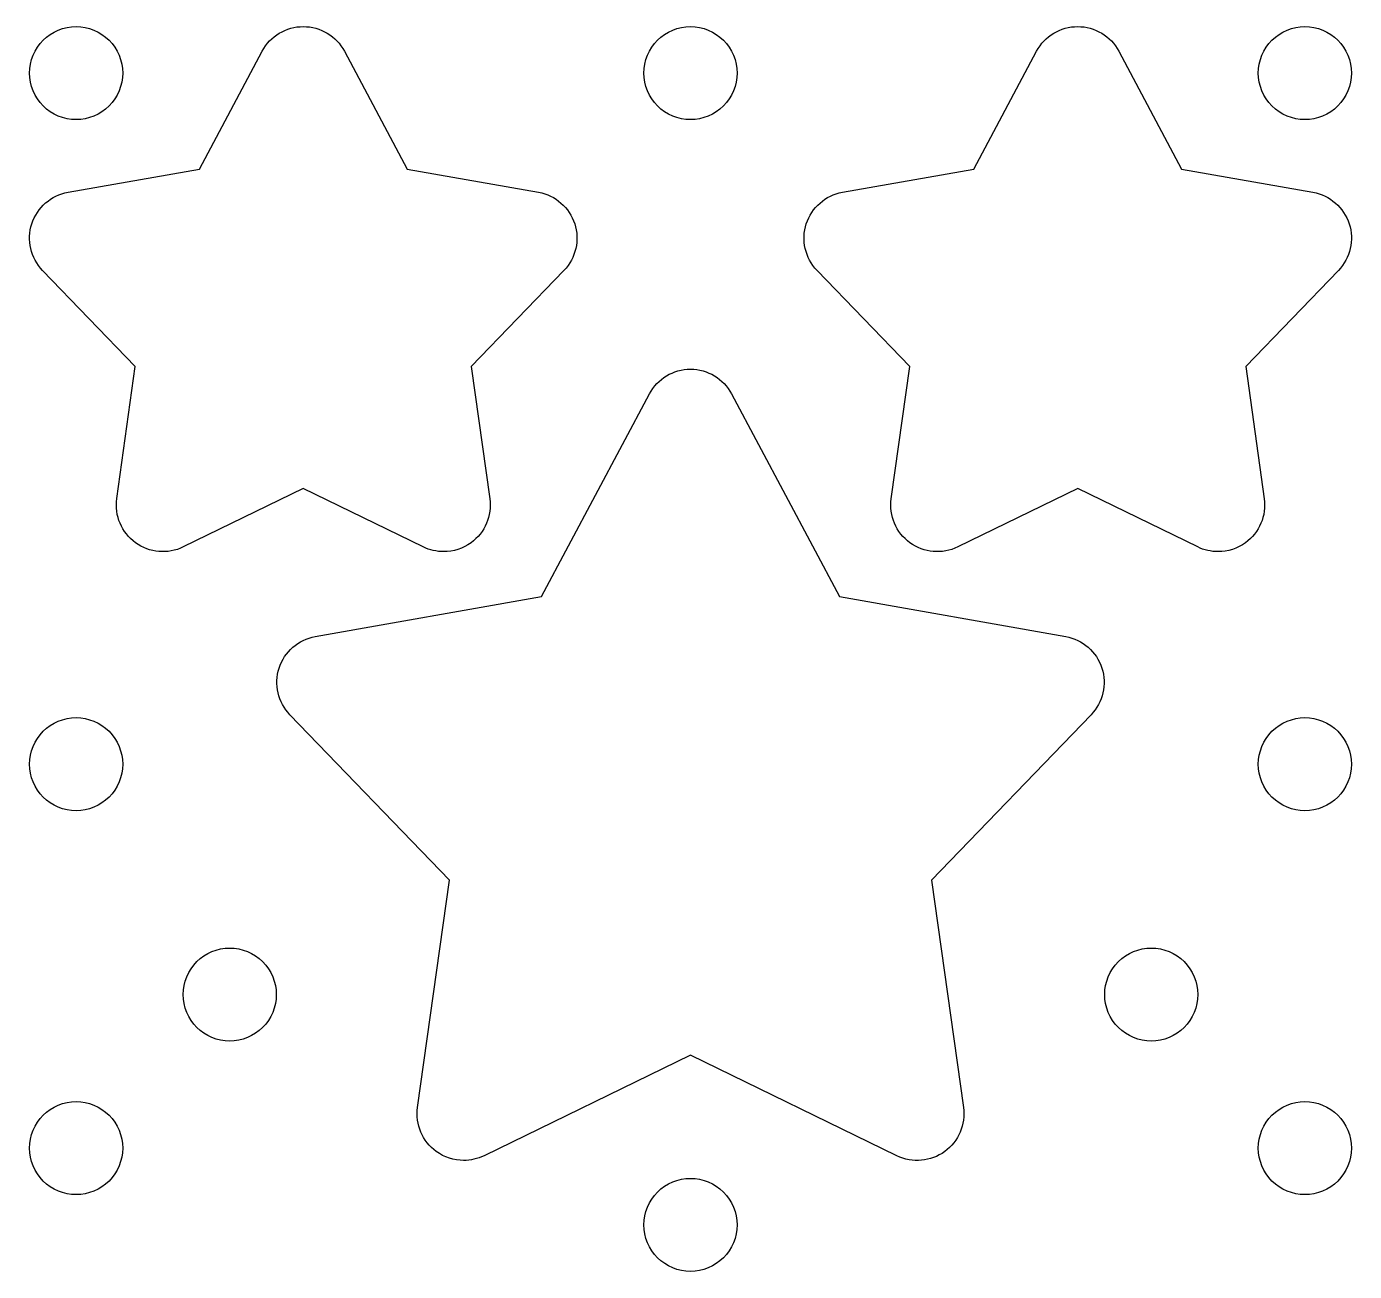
# Model space of a CAD drawing. Header units: centimetres. Extents: x -10.8 to 10.8, y -10.2 to 10.2.
import ezdxf

# ---------------------------------------------------------------- set-up
doc = ezdxf.new("R2010")
doc.units = ezdxf.units.CM
doc.header["$MEASUREMENT"] = 0
doc.layers.add('Layer 1', color=7, linetype='Continuous')

msp = doc.modelspace()

# ---------------------------------------------------------------- linework, layer by layer
at = {"layer": 'Layer 1'}
for points, knots in [([(-6.32442, 2.62126), (-6.32442, 2.62126), (-4.36431, 1.66687), (-4.36431, 1.66687), (-4.36431, 1.66687), (-4.25869, 1.61548), (-4.14492, 1.59018), (-4.03159, 1.59018), (-4.03159, 1.59018), (-3.87384, 1.59018), (-3.71697, 1.63925), (-3.58467, 1.73542), (-3.58467, 1.73542), (-3.35743, 1.90051), (-3.23974, 2.17754), (-3.27863, 2.45567), (-3.27863, 2.45567), (-3.27863, 2.45567), (-3.58053, 4.61489), (-3.58053, 4.61489), (-3.58053, 4.61489), (-3.58053, 4.61489), (-2.06719, 6.1842), (-2.06719, 6.1842), (-2.06719, 6.1842), (-1.87215, 6.38643), (-1.80462, 6.67968), (-1.89142, 6.94676), (-1.89142, 6.94676), (-1.97829, 7.21391), (-2.20531, 7.41149), (-2.48191, 7.46041), (-2.48191, 7.46041), (-2.48191, 7.46041), (-4.62862, 7.84045), (-4.62862, 7.84045), (-4.62862, 7.84045), (-4.62862, 7.84045), (-5.65345, 9.76479), (-5.65345, 9.76479), (-5.65345, 9.76479), (-5.78546, 10.01275), (-6.04352, 10.16766), (-6.32441, 10.16766), (-6.32441, 10.16766), (-6.6053, 10.16766), (-6.86329, 10.01275), (-6.99537, 9.76486), (-6.99537, 9.76486), (-6.99537, 9.76486), (-8.02036, 7.84051), (-8.02036, 7.84051), (-8.02036, 7.84051), (-8.02036, 7.84051), (-10.16707, 7.46047), (-10.16707, 7.46047), (-10.16707, 7.46047), (-10.44367, 7.41155), (-10.67069, 7.21397), (-10.75756, 6.94682), (-10.75756, 6.94682), (-10.84436, 6.67974), (-10.77682, 6.3865), (-10.58179, 6.18426), (-10.58179, 6.18426), (-10.58179, 6.18426), (-9.06845, 4.61495), (-9.06845, 4.61495), (-9.06845, 4.61495), (-9.06845, 4.61495), (-9.37035, 2.45573), (-9.37035, 2.45573), (-9.37035, 2.45573), (-9.40924, 2.17753), (-9.29155, 1.90057), (-9.06431, 1.73548), (-9.06431, 1.73548), (-8.83707, 1.57032), (-8.53714, 1.54408), (-8.28474, 1.66693), (-8.28474, 1.66693), (-8.28474, 1.66693), (-6.32442, 2.62126), (-6.32442, 2.62126)], [0, 0, 0, 0, 0.04545455, 0.04545455, 0.04545455, 0.04545455, 0.09090909, 0.09090909, 0.09090909, 0.09090909, 0.13636364, 0.13636364, 0.13636364, 0.13636364, 0.18181818, 0.18181818, 0.18181818, 0.18181818, 0.22727273, 0.22727273, 0.22727273, 0.22727273, 0.27272727, 0.27272727, 0.27272727, 0.27272727, 0.31818182, 0.31818182, 0.31818182, 0.31818182, 0.36363636, 0.36363636, 0.36363636, 0.36363636, 0.40909091, 0.40909091, 0.40909091, 0.40909091, 0.45454545, 0.45454545, 0.45454545, 0.45454545, 0.5, 0.5, 0.5, 0.5, 0.54545455, 0.54545455, 0.54545455, 0.54545455, 0.59090909, 0.59090909, 0.59090909, 0.59090909, 0.63636364, 0.63636364, 0.63636364, 0.63636364, 0.68181818, 0.68181818, 0.68181818, 0.68181818, 0.72727273, 0.72727273, 0.72727273, 0.72727273, 0.77272727, 0.77272727, 0.77272727, 0.77272727, 0.81818182, 0.81818182, 0.81818182, 0.81818182, 0.86363636, 0.86363636, 0.86363636, 0.86363636, 0.90909091, 0.90909091, 0.90909091, 0.90909091, 1, 1, 1, 1]), ([(-10.03477, 8.64727), (-9.83414, 8.64727), (-9.63874, 8.72861), (-9.49735, 8.87008), (-9.49735, 8.87008), (-9.35516, 9.0114), (-9.27454, 9.2076), (-9.27454, 9.4075), (-9.27454, 9.4075), (-9.27454, 9.6074), (-9.35516, 9.80353), (-9.49735, 9.945), (-9.49735, 9.945), (-9.63867, 10.08639), (-9.83407, 10.16773), (-10.03477, 10.16773), (-10.03477, 10.16773), (-10.23468, 10.16773), (-10.4308, 10.08646), (-10.57227, 9.945), (-10.57227, 9.945), (-10.71374, 9.80354), (-10.795, 9.6074), (-10.795, 9.4075), (-10.795, 9.4075), (-10.795, 9.2076), (-10.71373, 9.01147), (-10.57227, 8.87008), (-10.57227, 8.87008), (-10.43088, 8.72868), (-10.23475, 8.64727), (-10.03477, 8.64727)], [0, 0, 0, 0, 0.11111111, 0.11111111, 0.11111111, 0.11111111, 0.22222222, 0.22222222, 0.22222222, 0.22222222, 0.33333333, 0.33333333, 0.33333333, 0.33333333, 0.44444444, 0.44444444, 0.44444444, 0.44444444, 0.55555556, 0.55555556, 0.55555556, 0.55555556, 0.66666667, 0.66666667, 0.66666667, 0.66666667, 0.77777778, 0.77777778, 0.77777778, 0.77777778, 1, 1, 1, 1]), ([(-0.00015, 8.64727), (0.19976, 8.64727), (0.39588, 8.72861), (0.53727, 8.87008), (0.53727, 8.87008), (0.67946, 9.0114), (0.76008, 9.2076), (0.76008, 9.4075), (0.76008, 9.4075), (0.76008, 9.6074), (0.67946, 9.80353), (0.53727, 9.945), (0.53727, 9.945), (0.39595, 10.08639), (0.20055, 10.16773), (-0.00015, 10.16773), (-0.00015, 10.16773), (-0.20006, 10.16773), (-0.39618, 10.08646), (-0.53765, 9.945), (-0.53765, 9.945), (-0.67904, 9.80361), (-0.76038, 9.60741), (-0.76038, 9.4075), (-0.76038, 9.4075), (-0.76038, 9.20759), (-0.67911, 9.01147), (-0.53765, 8.87008), (-0.53765, 8.87008), (-0.39618, 8.72868), (-0.20005, 8.64727), (-0.00015, 8.64727)], [0, 0, 0, 0, 0.11111111, 0.11111111, 0.11111111, 0.11111111, 0.22222222, 0.22222222, 0.22222222, 0.22222222, 0.33333333, 0.33333333, 0.33333333, 0.33333333, 0.44444444, 0.44444444, 0.44444444, 0.44444444, 0.55555556, 0.55555556, 0.55555556, 0.55555556, 0.66666667, 0.66666667, 0.66666667, 0.66666667, 0.77777778, 0.77777778, 0.77777778, 0.77777778, 1, 1, 1, 1]), ([(9.37057, 2.45566), (9.37057, 2.45566), (9.06867, 4.61488), (9.06867, 4.61488), (9.06867, 4.61488), (9.06867, 4.61488), (10.58201, 6.18419), (10.58201, 6.18419), (10.58201, 6.18419), (10.77705, 6.38642), (10.84458, 6.67967), (10.75778, 6.94675), (10.75778, 6.94675), (10.67091, 7.2139), (10.44389, 7.41148), (10.16729, 7.4604), (10.16729, 7.4604), (10.16729, 7.4604), (8.02058, 7.84044), (8.02058, 7.84044), (8.02058, 7.84044), (8.02058, 7.84044), (6.99575, 9.76479), (6.99575, 9.76479), (6.99575, 9.76479), (6.86374, 10.01275), (6.60568, 10.16766), (6.32479, 10.16766), (6.32479, 10.16766), (6.0439, 10.16766), (5.78591, 10.01275), (5.65383, 9.76486), (5.65383, 9.76486), (5.65383, 9.76486), (4.62892, 7.84044), (4.62892, 7.84044), (4.62892, 7.84044), (4.62892, 7.84044), (2.48213, 7.4604), (2.48213, 7.4604), (2.48213, 7.4604), (2.20553, 7.41148), (1.97851, 7.2139), (1.89164, 6.94675), (1.89164, 6.94675), (1.80484, 6.67967), (1.87238, 6.38643), (2.06741, 6.18419), (2.06741, 6.18419), (2.06741, 6.18419), (3.58075, 4.61488), (3.58075, 4.61488), (3.58075, 4.61488), (3.58075, 4.61488), (3.27885, 2.45566), (3.27885, 2.45566), (3.27885, 2.45566), (3.23996, 2.17746), (3.35765, 1.9005), (3.58489, 1.73541), (3.58489, 1.73541), (3.81213, 1.57025), (4.11199, 1.54401), (4.36446, 1.66686), (4.36446, 1.66686), (4.36446, 1.66686), (6.32479, 2.62125), (6.32479, 2.62125), (6.32479, 2.62125), (6.32479, 2.62125), (8.2849, 1.66686), (8.2849, 1.66686), (8.2849, 1.66686), (8.39052, 1.61547), (8.50429, 1.59017), (8.61762, 1.59017), (8.61762, 1.59017), (8.77537, 1.59017), (8.93224, 1.63924), (9.06454, 1.73541), (9.06454, 1.73541), (9.29177, 1.9005), (9.40946, 2.17746), (9.37057, 2.45566)], [0, 0, 0, 0, 0.04545455, 0.04545455, 0.04545455, 0.04545455, 0.09090909, 0.09090909, 0.09090909, 0.09090909, 0.13636364, 0.13636364, 0.13636364, 0.13636364, 0.18181818, 0.18181818, 0.18181818, 0.18181818, 0.22727273, 0.22727273, 0.22727273, 0.22727273, 0.27272727, 0.27272727, 0.27272727, 0.27272727, 0.31818182, 0.31818182, 0.31818182, 0.31818182, 0.36363636, 0.36363636, 0.36363636, 0.36363636, 0.40909091, 0.40909091, 0.40909091, 0.40909091, 0.45454545, 0.45454545, 0.45454545, 0.45454545, 0.5, 0.5, 0.5, 0.5, 0.54545455, 0.54545455, 0.54545455, 0.54545455, 0.59090909, 0.59090909, 0.59090909, 0.59090909, 0.63636364, 0.63636364, 0.63636364, 0.63636364, 0.68181818, 0.68181818, 0.68181818, 0.68181818, 0.72727273, 0.72727273, 0.72727273, 0.72727273, 0.77272727, 0.77272727, 0.77272727, 0.77272727, 0.81818182, 0.81818182, 0.81818182, 0.81818182, 0.86363636, 0.86363636, 0.86363636, 0.86363636, 0.90909091, 0.90909091, 0.90909091, 0.90909091, 1, 1, 1, 1]), ([(10.03455, 8.64727), (10.23518, 8.64727), (10.43058, 8.72861), (10.57197, 8.87008), (10.57197, 8.87008), (10.71416, 9.0114), (10.79478, 9.2076), (10.79478, 9.4075), (10.79478, 9.4075), (10.79478, 9.6074), (10.71416, 9.80353), (10.57197, 9.945), (10.57197, 9.945), (10.43138, 10.08639), (10.23525, 10.16773), (10.03455, 10.16773), (10.03455, 10.16773), (9.83464, 10.16773), (9.63852, 10.08646), (9.49705, 9.945), (9.49705, 9.945), (9.35566, 9.80361), (9.27432, 9.60741), (9.27432, 9.4075), (9.27432, 9.4075), (9.27432, 9.20759), (9.35559, 9.01147), (9.49705, 8.87008), (9.49705, 8.87008), (9.63852, 8.72868), (9.83464, 8.64727), (10.03455, 8.64727)], [0, 0, 0, 0, 0.11111111, 0.11111111, 0.11111111, 0.11111111, 0.22222222, 0.22222222, 0.22222222, 0.22222222, 0.33333333, 0.33333333, 0.33333333, 0.33333333, 0.44444444, 0.44444444, 0.44444444, 0.44444444, 0.55555556, 0.55555556, 0.55555556, 0.55555556, 0.66666667, 0.66666667, 0.66666667, 0.66666667, 0.77777778, 0.77777778, 0.77777778, 0.77777778, 1, 1, 1, 1]), ([(6.12843, 0.20267), (6.12843, 0.20267), (2.4345, 0.85655), (2.4345, 0.85655), (2.4345, 0.85655), (2.4345, 0.85655), (0.6711, 4.16767), (0.6711, 4.16767), (0.6711, 4.16767), (0.53902, 4.41563), (0.28103, 4.57054), (0.00014, 4.57054), (0.00014, 4.57054), (-0.28075, 4.57054), (-0.53874, 4.41563), (-0.67082, 4.16767), (-0.67082, 4.16767), (-0.67082, 4.16767), (-2.43422, 0.85655), (-2.43422, 0.85655), (-2.43422, 0.85655), (-2.43422, 0.85655), (-6.12815, 0.20267), (-6.12815, 0.20267), (-6.12815, 0.20267), (-6.40475, 0.15375), (-6.63177, -0.04383), (-6.71864, -0.31098), (-6.71864, -0.31098), (-6.80544, -0.57806), (-6.7379, -0.8713), (-6.54287, -1.07354), (-6.54287, -1.07354), (-6.54287, -1.07354), (-3.93884, -3.77389), (-3.93884, -3.77389), (-3.93884, -3.77389), (-3.93884, -3.77389), (-4.45838, -7.48926), (-4.45838, -7.48926), (-4.45838, -7.48926), (-4.49727, -7.76746), (-4.37958, -8.04442), (-4.15234, -8.20951), (-4.15234, -8.20951), (-4.02004, -8.30568), (-3.86324, -8.35475), (-3.70542, -8.35475), (-3.70542, -8.35475), (-3.59216, -8.35475), (-3.47825, -8.32945), (-3.3727, -8.27806), (-3.3727, -8.27806), (-3.3727, -8.27806), (0.00014, -6.63584), (0.00014, -6.63584), (0.00014, -6.63584), (0.00014, -6.63584), (3.37291, -8.27806), (3.37291, -8.27806), (3.37291, -8.27806), (3.62537, -8.40091), (3.92524, -8.37482), (4.15255, -8.20951), (4.15255, -8.20951), (4.37979, -8.04442), (4.49748, -7.76739), (4.45859, -7.48926), (4.45859, -7.48926), (4.45859, -7.48926), (3.93912, -3.77389), (3.93912, -3.77389), (3.93912, -3.77389), (3.93912, -3.77389), (6.54315, -1.07354), (6.54315, -1.07354), (6.54315, -1.07354), (6.73819, -0.87131), (6.80572, -0.57806), (6.71892, -0.31098), (6.71892, -0.31098), (6.63206, -0.04383), (6.40503, 0.15375), (6.12843, 0.20267)], [0, 0, 0, 0, 0.04545455, 0.04545455, 0.04545455, 0.04545455, 0.09090909, 0.09090909, 0.09090909, 0.09090909, 0.13636364, 0.13636364, 0.13636364, 0.13636364, 0.18181818, 0.18181818, 0.18181818, 0.18181818, 0.22727273, 0.22727273, 0.22727273, 0.22727273, 0.27272727, 0.27272727, 0.27272727, 0.27272727, 0.31818182, 0.31818182, 0.31818182, 0.31818182, 0.36363636, 0.36363636, 0.36363636, 0.36363636, 0.40909091, 0.40909091, 0.40909091, 0.40909091, 0.45454545, 0.45454545, 0.45454545, 0.45454545, 0.5, 0.5, 0.5, 0.5, 0.54545455, 0.54545455, 0.54545455, 0.54545455, 0.59090909, 0.59090909, 0.59090909, 0.59090909, 0.63636364, 0.63636364, 0.63636364, 0.63636364, 0.68181818, 0.68181818, 0.68181818, 0.68181818, 0.72727273, 0.72727273, 0.72727273, 0.72727273, 0.77272727, 0.77272727, 0.77272727, 0.77272727, 0.81818182, 0.81818182, 0.81818182, 0.81818182, 0.86363636, 0.86363636, 0.86363636, 0.86363636, 0.90909091, 0.90909091, 0.90909091, 0.90909091, 1, 1, 1, 1]), ([(-10.03477, -1.1213), (-10.23468, -1.1213), (-10.4308, -1.20257), (-10.57227, -1.34403), (-10.57227, -1.34403), (-10.71373, -1.48542), (-10.795, -1.68155), (-10.795, -1.88153), (-10.795, -1.88153), (-10.795, -2.08144), (-10.71373, -2.27756), (-10.57227, -2.41895), (-10.57227, -2.41895), (-10.43088, -2.56034), (-10.23468, -2.64176), (-10.03477, -2.64176), (-10.03477, -2.64176), (-9.83414, -2.64176), (-9.63874, -2.56042), (-9.49735, -2.41895), (-9.49735, -2.41895), (-9.35516, -2.27763), (-9.27454, -2.08143), (-9.27454, -1.88153), (-9.27454, -1.88153), (-9.27454, -1.68162), (-9.35516, -1.4855), (-9.49735, -1.34403), (-9.49735, -1.34403), (-9.63874, -1.20257), (-9.83414, -1.1213), (-10.03477, -1.1213)], [0, 0, 0, 0, 0.11111111, 0.11111111, 0.11111111, 0.11111111, 0.22222222, 0.22222222, 0.22222222, 0.22222222, 0.33333333, 0.33333333, 0.33333333, 0.33333333, 0.44444444, 0.44444444, 0.44444444, 0.44444444, 0.55555556, 0.55555556, 0.55555556, 0.55555556, 0.66666667, 0.66666667, 0.66666667, 0.66666667, 0.77777778, 0.77777778, 0.77777778, 0.77777778, 1, 1, 1, 1]), ([(10.03455, -1.1213), (9.83464, -1.1213), (9.63852, -1.20257), (9.49705, -1.34403), (9.49705, -1.34403), (9.35566, -1.48542), (9.27432, -1.68162), (9.27432, -1.88153), (9.27432, -1.88153), (9.27432, -2.08144), (9.35559, -2.27756), (9.49705, -2.41895), (9.49705, -2.41895), (9.63844, -2.56034), (9.83464, -2.64176), (10.03455, -2.64176), (10.03455, -2.64176), (10.23446, -2.64176), (10.43058, -2.56042), (10.57197, -2.41895), (10.57197, -2.41895), (10.71416, -2.27763), (10.79478, -2.08143), (10.79478, -1.88153), (10.79478, -1.88153), (10.79478, -1.68162), (10.71416, -1.4855), (10.57197, -1.34403), (10.57197, -1.34403), (10.43059, -1.20257), (10.23446, -1.1213), (10.03455, -1.1213)], [0, 0, 0, 0, 0.11111111, 0.11111111, 0.11111111, 0.11111111, 0.22222222, 0.22222222, 0.22222222, 0.22222222, 0.33333333, 0.33333333, 0.33333333, 0.33333333, 0.44444444, 0.44444444, 0.44444444, 0.44444444, 0.55555556, 0.55555556, 0.55555556, 0.55555556, 0.66666667, 0.66666667, 0.66666667, 0.66666667, 0.77777778, 0.77777778, 0.77777778, 0.77777778, 1, 1, 1, 1]), ([(-7.52611, -4.88428), (-7.72602, -4.88428), (-7.92214, -4.96555), (-8.06361, -5.10701), (-8.06361, -5.10701), (-8.205, -5.2484), (-8.28634, -5.4446), (-8.28634, -5.64451), (-8.28634, -5.64451), (-8.28634, -5.84442), (-8.20507, -6.04054), (-8.06361, -6.18193), (-8.06361, -6.18193), (-7.92222, -6.32332), (-7.72602, -6.40474), (-7.52611, -6.40474), (-7.52611, -6.40474), (-7.3262, -6.40474), (-7.13008, -6.3234), (-6.98869, -6.18193), (-6.98869, -6.18193), (-6.8465, -6.04061), (-6.76588, -5.84441), (-6.76588, -5.64451), (-6.76588, -5.64451), (-6.76588, -5.44461), (-6.8465, -5.24848), (-6.98869, -5.10701), (-6.98869, -5.10701), (-7.13008, -4.96563), (-7.32621, -4.88428), (-7.52611, -4.88428)], [0, 0, 0, 0, 0.11111111, 0.11111111, 0.11111111, 0.11111111, 0.22222222, 0.22222222, 0.22222222, 0.22222222, 0.33333333, 0.33333333, 0.33333333, 0.33333333, 0.44444444, 0.44444444, 0.44444444, 0.44444444, 0.55555556, 0.55555556, 0.55555556, 0.55555556, 0.66666667, 0.66666667, 0.66666667, 0.66666667, 0.77777778, 0.77777778, 0.77777778, 0.77777778, 1, 1, 1, 1]), ([(7.5259, -4.88428), (7.32599, -4.88428), (7.12987, -4.96555), (6.9884, -5.10701), (6.9884, -5.10701), (6.84701, -5.2484), (6.76567, -5.4446), (6.76567, -5.64451), (6.76567, -5.64451), (6.76567, -5.84442), (6.84694, -6.04054), (6.9884, -6.18193), (6.9884, -6.18193), (7.12979, -6.32332), (7.32599, -6.40474), (7.5259, -6.40474), (7.5259, -6.40474), (7.72581, -6.40474), (7.92193, -6.3234), (8.06332, -6.18193), (8.06332, -6.18193), (8.20551, -6.04061), (8.28613, -5.84441), (8.28613, -5.64451), (8.28613, -5.64451), (8.28613, -5.44461), (8.20551, -5.24848), (8.06332, -5.10701), (8.06332, -5.10701), (7.92193, -4.96563), (7.7258, -4.88428), (7.5259, -4.88428)], [0, 0, 0, 0, 0.11111111, 0.11111111, 0.11111111, 0.11111111, 0.22222222, 0.22222222, 0.22222222, 0.22222222, 0.33333333, 0.33333333, 0.33333333, 0.33333333, 0.44444444, 0.44444444, 0.44444444, 0.44444444, 0.55555556, 0.55555556, 0.55555556, 0.55555556, 0.66666667, 0.66666667, 0.66666667, 0.66666667, 0.77777778, 0.77777778, 0.77777778, 0.77777778, 1, 1, 1, 1]), ([(-10.03477, -7.39294), (-10.23468, -7.39294), (-10.4308, -7.47421), (-10.57227, -7.61567), (-10.57227, -7.61567), (-10.71373, -7.75713), (-10.795, -7.95326), (-10.795, -8.15317), (-10.795, -8.15317), (-10.795, -8.35308), (-10.71373, -8.5492), (-10.57227, -8.69059), (-10.57227, -8.69059), (-10.43008, -8.83198), (-10.23468, -8.9134), (-10.03477, -8.9134), (-10.03477, -8.9134), (-9.83486, -8.9134), (-9.63874, -8.83206), (-9.49735, -8.69059), (-9.49735, -8.69059), (-9.35516, -8.54927), (-9.27454, -8.35307), (-9.27454, -8.15317), (-9.27454, -8.15317), (-9.27454, -7.95326), (-9.35516, -7.75714), (-9.49735, -7.61567), (-9.49735, -7.61567), (-9.63874, -7.47428), (-9.83414, -7.39294), (-10.03477, -7.39294)], [0, 0, 0, 0, 0.11111111, 0.11111111, 0.11111111, 0.11111111, 0.22222222, 0.22222222, 0.22222222, 0.22222222, 0.33333333, 0.33333333, 0.33333333, 0.33333333, 0.44444444, 0.44444444, 0.44444444, 0.44444444, 0.55555556, 0.55555556, 0.55555556, 0.55555556, 0.66666667, 0.66666667, 0.66666667, 0.66666667, 0.77777778, 0.77777778, 0.77777778, 0.77777778, 1, 1, 1, 1]), ([(10.03455, -7.39294), (9.83464, -7.39294), (9.63852, -7.47421), (9.49705, -7.61567), (9.49705, -7.61567), (9.35566, -7.75706), (9.27432, -7.95326), (9.27432, -8.15317), (9.27432, -8.15317), (9.27432, -8.35308), (9.35559, -8.5492), (9.49705, -8.69059), (9.49705, -8.69059), (9.63844, -8.83198), (9.83464, -8.9134), (10.03455, -8.9134), (10.03455, -8.9134), (10.23446, -8.9134), (10.43058, -8.83206), (10.57197, -8.69059), (10.57197, -8.69059), (10.71416, -8.54927), (10.79478, -8.35307), (10.79478, -8.15317), (10.79478, -8.15317), (10.79478, -7.95326), (10.71416, -7.75714), (10.57197, -7.61567), (10.57197, -7.61567), (10.43059, -7.47428), (10.23446, -7.39294), (10.03455, -7.39294)], [0, 0, 0, 0, 0.11111111, 0.11111111, 0.11111111, 0.11111111, 0.22222222, 0.22222222, 0.22222222, 0.22222222, 0.33333333, 0.33333333, 0.33333333, 0.33333333, 0.44444444, 0.44444444, 0.44444444, 0.44444444, 0.55555556, 0.55555556, 0.55555556, 0.55555556, 0.66666667, 0.66666667, 0.66666667, 0.66666667, 0.77777778, 0.77777778, 0.77777778, 0.77777778, 1, 1, 1, 1]), ([(-0.00015, -8.64734), (-0.20006, -8.64734), (-0.39618, -8.72861), (-0.53765, -8.87007), (-0.53765, -8.87007), (-0.67904, -9.01146), (-0.76038, -9.20766), (-0.76038, -9.40757), (-0.76038, -9.40757), (-0.76038, -9.60748), (-0.67911, -9.8036), (-0.53765, -9.94499), (-0.53765, -9.94499), (-0.39546, -10.08638), (-0.20006, -10.1678), (-0.00015, -10.1678), (-0.00015, -10.1678), (0.19976, -10.1678), (0.39588, -10.08646), (0.53727, -9.94499), (0.53727, -9.94499), (0.67946, -9.80367), (0.76008, -9.60747), (0.76008, -9.40757), (0.76008, -9.40757), (0.76008, -9.20766), (0.67946, -9.01154), (0.53727, -8.87007), (0.53727, -8.87007), (0.39596, -8.72861), (0.20056, -8.64734), (-0.00015, -8.64734)], [0, 0, 0, 0, 0.11111111, 0.11111111, 0.11111111, 0.11111111, 0.22222222, 0.22222222, 0.22222222, 0.22222222, 0.33333333, 0.33333333, 0.33333333, 0.33333333, 0.44444444, 0.44444444, 0.44444444, 0.44444444, 0.55555556, 0.55555556, 0.55555556, 0.55555556, 0.66666667, 0.66666667, 0.66666667, 0.66666667, 0.77777778, 0.77777778, 0.77777778, 0.77777778, 1, 1, 1, 1])]:
    msp.add_open_spline(points, degree=3, knots=knots, dxfattribs=at)

doc.saveas('drawing.dxf')
